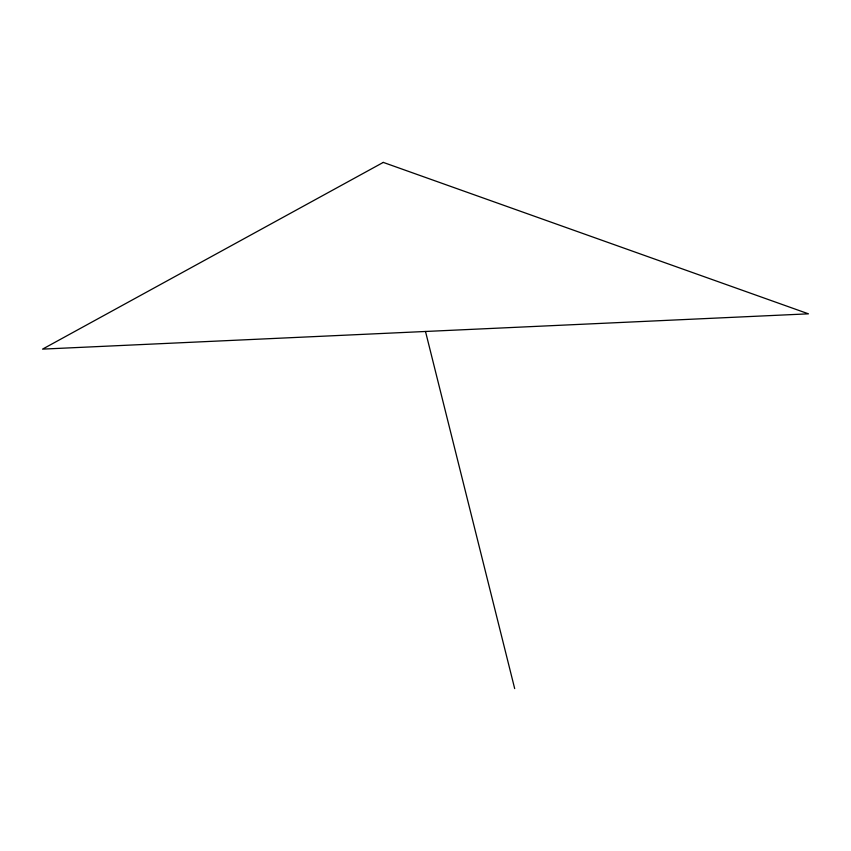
<?xml version="1.0" encoding="UTF-8"?>
<svg xmlns="http://www.w3.org/2000/svg" width="851" height="851" viewBox="0 0 851 851"><rect width="100%" height="100%" fill="white"/><g stroke="black" fill="none" stroke-linecap="round" stroke-linejoin="round"><path stroke-width="1.28" d="M425.5 331.475L514.685 688.597M383.28 162.403L42.55 349.123L808.45 313.828L383.28 162.403"/></g></svg>
